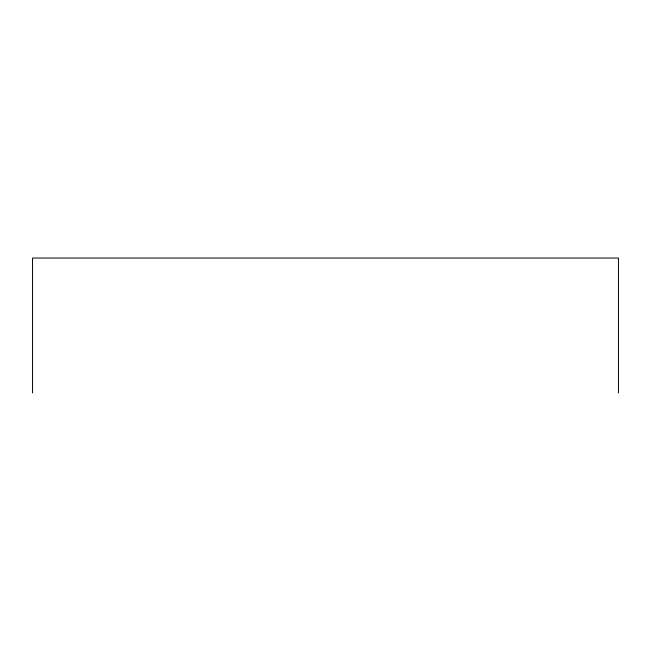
<?xml version="1.0" encoding="UTF-8"?>
<svg xmlns="http://www.w3.org/2000/svg" width="651" height="651" viewBox="0 0 651 651"><rect width="100%" height="100%" fill="white"/><g stroke="black" fill="none" stroke-linecap="round" stroke-linejoin="round"><path stroke-width="0.98" d="M618.45 392.952L618.45 258.048L32.55 258.048L32.55 392.952"/></g></svg>
